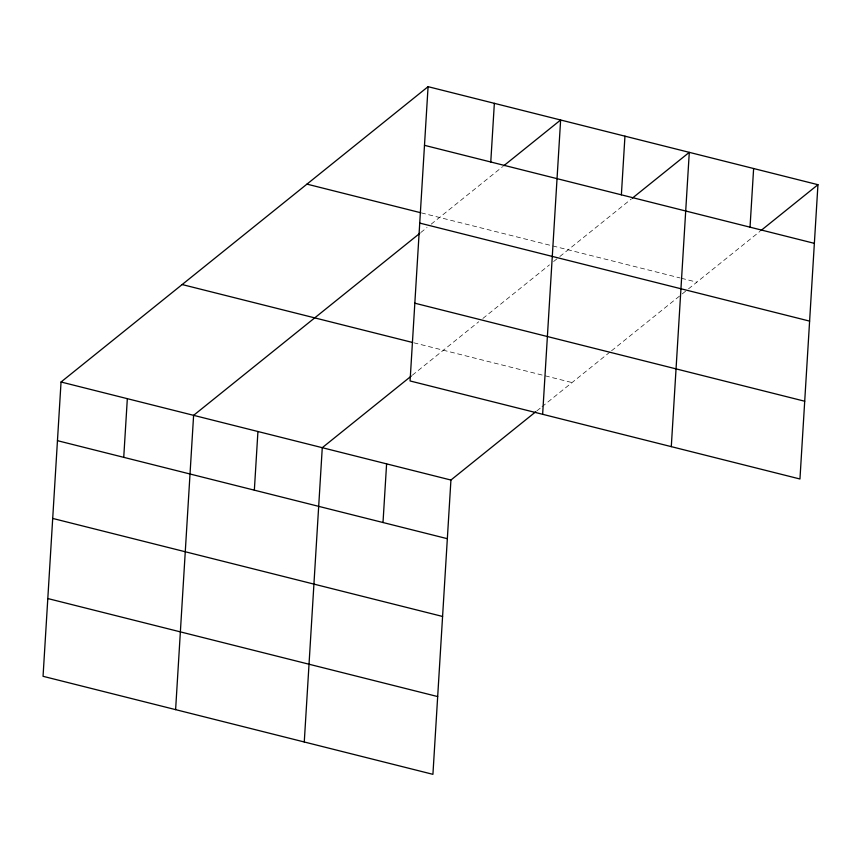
<?xml version="1.0" encoding="UTF-8"?>
<svg xmlns="http://www.w3.org/2000/svg" width="861" height="861" viewBox="0 0 861 861"><rect width="100%" height="100%" fill="white"/><g stroke="black" fill="none" stroke-linecap="round" stroke-linejoin="round"><path stroke-width="0.65" stroke-dasharray="4.3 3.23" d="M420.792 232.524L427.034 227.498M431.2 224.151L502.663 166.647M412.333 375.213L478.738 321.777M482.903 318.43L549.458 264.876M553.612 261.529L558.811 257.342M559.854 256.503L631.317 198.999M536.844 410.901L540.988 407.565M542.021 406.736L610.524 351.611M611.558 350.771L681.234 294.71M682.278 293.87L687.476 289.694M688.509 288.855L759.983 231.34M421.32 212.882L680.104 277.952M681.395 278.275L696.829 282.16M413.797 342.786L572.048 382.575"/><path stroke-width="1.29" d="M428.078 86.67L410.073 380.96L799.955 478.996L817.95 184.695L428.078 86.67L61.045 382.004L43.05 676.305L432.922 774.33L450.927 480.04L535.811 411.73M123.736 457.331L127.331 398.675M175.612 709.636L193.607 415.336L419.759 233.363M254.35 490.167L257.934 431.512M304.267 741.988L322.272 447.688L411.289 376.053M383.005 522.519L386.6 463.864M490.77 161.986L494.354 103.331M542.634 414.292L560.629 119.991L503.696 165.807M621.373 194.834L624.957 136.167M671.289 446.644L689.295 152.343L632.351 198.159M750.028 227.175L753.623 168.519M761.016 230.511L817.95 184.695M424.484 145.326L814.366 243.351M306.957 184.125L420.017 212.559M419.727 223.085L809.609 321.11M414.83 303.201L804.701 401.226M182.166 284.55L412.505 342.463M61.045 382.004L450.927 480.04M57.461 440.671L447.343 538.695M52.704 518.43L442.586 616.454M47.807 598.546L437.679 696.571"/></g></svg>
